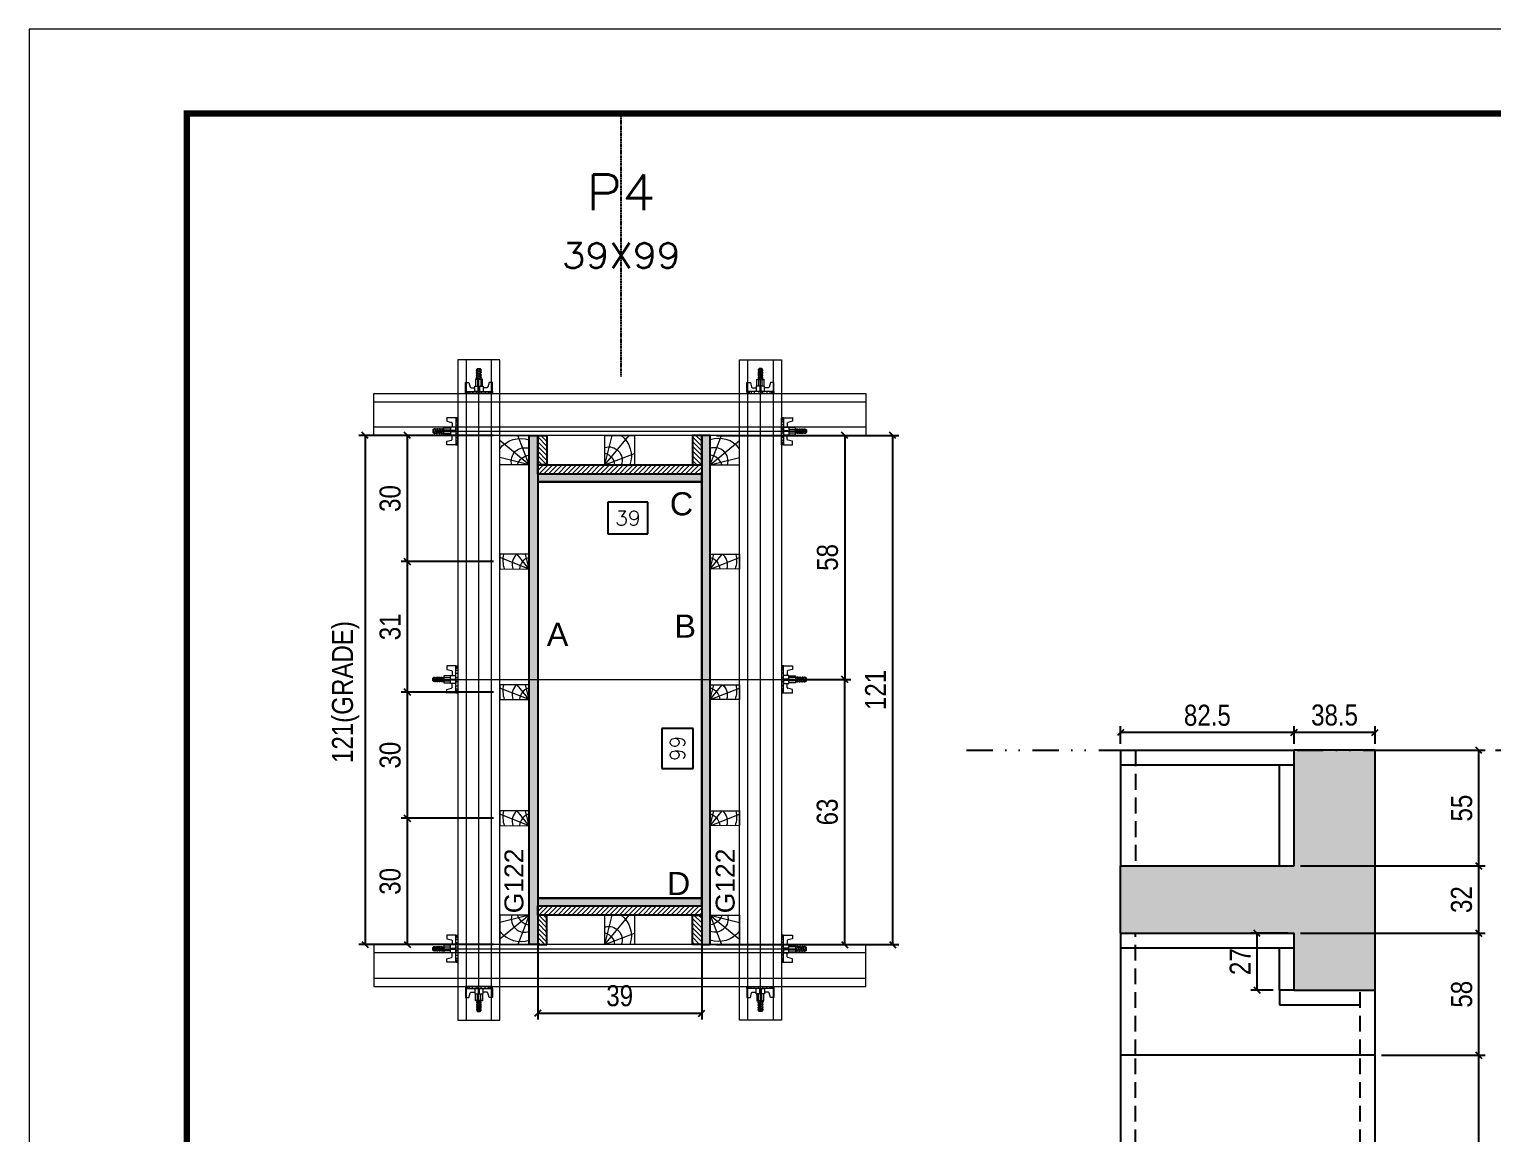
# Model space of a CAD drawing. Extents: x 14400 to 27878, y -21631 to 6985.
# Drawn here: x 19182 to 19878, y 5311 to 5836 of the extents above; entities that cross this region are included whole.
import ezdxf
from ezdxf.enums import TextEntityAlignment as Align

# ---------------------------------------------------------------- set-up
doc = ezdxf.new("R2010")
doc.units = 0
for name, pattern in [('DASHED', [0.75, 0.5, -0.25]), ('DIVIDE2', [0.625, 0.25, -0.125, 0, -0.125, 0, -0.125]), ('HIDDEN', [0.375, 0.25, -0.125])]:
    doc.linetypes.add(name, pattern=pattern)
for name, color, linetype in [('CHAPA', 1, 'Continuous'), ('COTA', 241, 'Continuous'), ('Nível', 160, 'Continuous'), ('Painéis', 200, 'Continuous'), ('SARR_2.2x7', 40, 'Continuous'), ('SARRAFO', 251, 'Continuous'), ('Sarrafo de Pressão', 42, 'HIDDEN'), ('Texto de Titulo', 7, 'Continuous'), ('Texto Qtd Sarr', 242, 'Continuous'), ('TEXTO_GERAL', 7, 'Continuous')]:
    doc.layers.add(name, color=color, linetype=linetype)
for name, color, linetype, lineweight in [('Folhas', 255, 'Continuous', 9), ('Hachura', 251, 'Continuous', 9), ('Madeira', 126, 'Continuous', 18), ('Perfil Metálico', 224, 'Continuous', 18), ('SARRAFO DE PRESSAO', 251, 'DASHED', 9), ('Texto Seção', 7, 'Continuous', 15)]:
    doc.layers.add(name, color=color, linetype=linetype, lineweight=lineweight)
doc.styles.add('ARIAL', font='arial.ttf')
doc.styles.add('COTA TECNICA', font='techl___.ttf', dxfattribs={"height": 10})
doc.styles.add('COTA TECNICA 2X', font='techl___.ttf', dxfattribs={"height": 10})
doc.styles.add('ROMANS', font='romans.shx')
doc.styles.add('SANSSERIF', font='sas_____.pfb')
doc.dimstyles.new('PAINEL', dxfattribs={"dimtxt": 10, "dimasz": 3, "dimexe": 3, "dimexo": 3, "dimgap": 3, "dimtad": 1, "dimdec": 1, "dimzin": 12, "dimdsep": 46, "dimtxsty": 'COTA TECNICA', "dimblk1": 'OBLIQUE', "dimblk2": 'OBLIQUE', "dimsah": 1, "dimcen": 0.9, "dimclrd": 4, "dimclre": 4, "dimclrt": 240, "dimadec": 1, "dimazin": 3, "dimtfac": 1, "dimtdec": 1, "dimtmove": 0, "dimatfit": 3, "dimfxl": 1, "dimtolj": 1, "dimtzin": 12, "dimarcsym": 0})
doc.dimstyles.new('SECAO PILAR', dxfattribs={"dimtxt": 10, "dimasz": 3, "dimexe": 3, "dimexo": 3, "dimgap": 3, "dimtad": 1, "dimdec": 1, "dimlfac": 0.5, "dimzin": 12, "dimdsep": 46, "dimtxsty": 'COTA TECNICA 2X', "dimblk1": 'OBLIQUE', "dimblk2": 'OBLIQUE', "dimsah": 1, "dimcen": 0.9, "dimclrd": 256, "dimclre": 256, "dimclrt": 256, "dimadec": 1, "dimazin": 3, "dimtfac": 1, "dimtdec": 1, "dimtmove": 0, "dimatfit": 3, "dimfxl": 1, "dimtolj": 1, "dimtzin": 12, "dimarcsym": 0})
doc.dimstyles.new('SECÇÃO 2', dxfattribs={"dimtxt": 7, "dimasz": 6, "dimexe": 0.18, "dimexo": 2, "dimgap": -4, "dimtad": 3, "dimdec": 1, "dimlfac": 0.5, "dimzin": 12, "dimdsep": 46, "dimtxsty": 'ROMANS', "dimblk": 'ARCHTICK', "dimcen": 0.09, "dimse1": 1, "dimse2": 1, "dimsd1": 1, "dimsd2": 1, "dimclrd": 180, "dimclre": 5, "dimclrt": 1, "dimadec": 0, "dimazin": 3, "dimtfac": 1, "dimtdec": 1, "dimtofl": 0, "dimtmove": 0, "dimatfit": 3, "dimldrblk": 'ARCHTICK', "dimfxl": 1, "dimtolj": 1, "dimtzin": 0, "dimarcsym": 0})

# ---------------------------------------------------------------- blocks, each defined once
blk = doc.blocks.new('9999999999')
at = {"layer": 'Folhas'}
blk.add_lwpolyline([(98138.98, 34190.21), (99623.98, 34190.21), (99623.98, 35240.21), (98138.98, 35240.21)], close=True, dxfattribs=at)
at = {"layer": 'Folhas', "color": 30, "const_width": 3}
blk.add_lwpolyline([(98213.98, 34230.21), (99583.98, 34230.21), (99583.98, 35200.21), (98213.98, 35200.21)], close=True, dxfattribs=at)
blk = doc.blocks.new('*D2521')
at = {"layer": 'COTA', "color": 180, "lineweight": -2, "transparency": 16777216}
for p, q in [((19497.79, 5503.82), (19482.79, 5503.82)), ((19482.79, 5503.82), (19482.79, 5484.82)), ((19497.79, 5484.82), (19497.79, 5503.82)), ((19482.79, 5484.82), (19497.79, 5484.82))]:
    blk.add_line(p, q, dxfattribs=at)
at = {"layer": 'Defpoints', "color": 0, "transparency": 16777216}
for p in [(19423.79, 5621.08), (19423.79, 5423.08), (19501.79, 5423.08)]:
    blk.add_point(p, dxfattribs=at)
at = {"layer": 'COTA', "color": 1, "transparency": 16777216, "insert": (19490.29, 5494.32), "char_height": 7, "attachment_point": 5, "rotation": 90, "style": 'ROMANS'}
blk.add_mtext('\\A1;99', dxfattribs=at)
blk = doc.blocks.new('_ArchTick')
at = {"color": 0, "linetype": 'ByBlock', "const_width": 0.15}
blk.add_lwpolyline([(-0.5, -0.5), (0.5, 0.5)], dxfattribs=at)
blk = doc.blocks.new('*D2522')
at = {"layer": 'COTA', "color": 180, "lineweight": -2, "transparency": 16777216}
for p, q in [((19476.21, 5611.29), (19457.21, 5611.29)), ((19457.21, 5611.29), (19457.21, 5596.29)), ((19476.21, 5596.29), (19476.21, 5611.29)), ((19457.21, 5596.29), (19476.21, 5596.29))]:
    blk.add_line(p, q, dxfattribs=at)
at = {"layer": 'Defpoints', "color": 0, "transparency": 16777216}
for p in [(19423.79, 5621.08), (19501.79, 5621.08), (19501.79, 5592.29)]:
    blk.add_point(p, dxfattribs=at)
at = {"layer": 'COTA', "color": 1, "transparency": 16777216, "insert": (19466.71, 5603.79), "char_height": 7, "attachment_point": 5, "style": 'ROMANS'}
blk.add_mtext('\\A1;39', dxfattribs=at)
blk = doc.blocks.new('_Oblique')
at = {"color": 0, "linetype": 'ByBlock', "lineweight": -2}
blk.add_line((-0.5, -0.5), (0.5, 0.5), dxfattribs=at)
blk = doc.blocks.new('*D2528')
at = {"layer": 'COTA', "lineweight": -2, "transparency": 16777216}
for p, q in [((19423.79, 5416.48), (19423.79, 5365.45)), ((19501.79, 5416.48), (19501.79, 5365.45)), ((19423.79, 5368.45), (19501.79, 5368.45))]:
    blk.add_line(p, q, dxfattribs=at)
at = {"layer": 'Defpoints', "color": 0, "transparency": 16777216}
for p in [(19423.79, 5419.48), (19501.79, 5419.48), (19501.79, 5368.45)]:
    blk.add_point(p, dxfattribs=at)
at = {"layer": 'COTA', "lineweight": -2, "transparency": 16777216, "xscale": 3, "yscale": 3, "zscale": 3, "rotation": 180}
blk.add_blockref('_Oblique', (19423.79, 5368.45), dxfattribs=at)
at = {"layer": 'COTA', "lineweight": -2, "transparency": 16777216, "xscale": 3, "yscale": 3, "zscale": 3}
blk.add_blockref('_Oblique', (19501.79, 5368.45), dxfattribs=at)
at = {"layer": 'COTA', "transparency": 16777216, "insert": (19462.79, 5376.69), "char_height": 10, "attachment_point": 5, "style": 'COTA TECNICA 2X'}
blk.add_mtext('\\A1;39', dxfattribs=at)
blk = doc.blocks.new('*D2523')
at = {"layer": 'COTA', "lineweight": -2, "transparency": 16777216}
for p, q in [((19508.79, 5643.08), (19595.56, 5643.08)), ((19592.56, 5643.08), (19592.56, 5401.08)), ((19508.79, 5401.08), (19595.56, 5401.08))]:
    blk.add_line(p, q, dxfattribs=at)
at = {"layer": 'Defpoints', "color": 0, "transparency": 16777216}
for p in [(19505.79, 5643.08), (19505.79, 5401.08), (19592.56, 5401.08)]:
    blk.add_point(p, dxfattribs=at)
at = {"layer": 'COTA', "lineweight": -2, "transparency": 16777216, "xscale": 3, "yscale": 3, "zscale": 3}
for p, rotation in [((19592.56, 5643.08), 90), ((19592.56, 5401.08), 270)]:
    blk.add_blockref('_Oblique', p, dxfattribs=dict(at, rotation=rotation))
at = {"layer": 'COTA', "transparency": 16777216, "insert": (19584.51, 5522.08), "char_height": 10, "attachment_point": 5, "rotation": 90, "style": 'COTA TECNICA 2X'}
blk.add_mtext('\\A1;121', dxfattribs=at)
blk = doc.blocks.new('*D2524')
at = {"layer": 'COTA', "lineweight": -2, "transparency": 16777216}
for p, q in [((19542.79, 5643.08), (19572.8, 5643.08)), ((19569.8, 5643.08), (19569.8, 5527.09)), ((19542.79, 5527.09), (19572.8, 5527.09))]:
    blk.add_line(p, q, dxfattribs=at)
at = {"layer": 'Defpoints', "color": 0, "transparency": 16777216}
for p in [(19539.79, 5643.08), (19539.79, 5527.09), (19569.8, 5527.09)]:
    blk.add_point(p, dxfattribs=at)
at = {"layer": 'COTA', "lineweight": -2, "transparency": 16777216, "xscale": 3, "yscale": 3, "zscale": 3}
for p, rotation in [((19569.8, 5643.08), 90), ((19569.8, 5527.09), 270)]:
    blk.add_blockref('_Oblique', p, dxfattribs=dict(at, rotation=rotation))
at = {"layer": 'COTA', "transparency": 16777216, "insert": (19561.66, 5585.09), "char_height": 10, "attachment_point": 5, "rotation": 90, "style": 'COTA TECNICA 2X'}
blk.add_mtext('\\A1;58', dxfattribs=at)
blk = doc.blocks.new('*D2525')
at = {"layer": 'COTA', "lineweight": -2, "transparency": 16777216}
for p, q in [((19542.79, 5527.09), (19572.8, 5527.09)), ((19569.8, 5401.08), (19569.8, 5527.09)), ((19542.79, 5401.08), (19572.8, 5401.08))]:
    blk.add_line(p, q, dxfattribs=at)
at = {"layer": 'Defpoints', "color": 0, "transparency": 16777216}
for p in [(19539.79, 5527.09), (19569.8, 5527.09), (19539.79, 5401.08)]:
    blk.add_point(p, dxfattribs=at)
at = {"layer": 'COTA', "lineweight": -2, "transparency": 16777216, "xscale": 3, "yscale": 3, "zscale": 3}
for p, rotation in [((19569.8, 5527.09), 90), ((19569.8, 5401.08), 270)]:
    blk.add_blockref('_Oblique', p, dxfattribs=dict(at, rotation=rotation))
at = {"layer": 'COTA', "transparency": 16777216, "insert": (19561.58, 5464.09), "char_height": 10, "attachment_point": 5, "rotation": 90, "style": 'COTA TECNICA 2X'}
blk.add_mtext('\\A1;63', dxfattribs=at)
blk = doc.blocks.new('titulo1')
at = {"layer": 'Defpoints', "color": 252, "linetype": 'HIDDEN', "ltscale": 2}
blk.add_line((0, 0), (0, 125), dxfattribs=at)
at = {"layer": 'Defpoints', "style": 'ROMANS', "oblique": 15}
blk.add_attdef('FOLHA', text='', height=10, dxfattribs=at).set_placement((0, 15.58), align=Align.MIDDLE_CENTER)
at = {"layer": 'Texto Qtd Sarr', "color": 3, "style": 'ROMANS', "oblique": 15}
for tag, height, p in [('TITULO', 17, (0, 71.45)), ('SEÇÃO', 12, (0, 41.55))]:
    blk.add_attdef(tag, text='', height=height, dxfattribs=at).set_placement(p, align=Align.MIDDLE_CENTER)
blk = doc.blocks.new('C')
at = {"layer": 'Hachura', "color": 0}
for p, q in [((0, 3.22), (0, -3.22)), ((0.45, 3.22), (0, 3.22)), ((0.46, 3.16), (0, 3.16)), ((0.46, 3.05), (0, 3.05)), ((0.46, 2.88), (0, 2.88)), ((0, 2.75), (0, -1.16)), ((0.46, 2.65), (0, 2.65)), ((0.46, 2.23), (0, 2.23)), ((0.46, 1.51), (0, 1.51)), ((0.39, 0.49), (0.17, 0.49)), ((0.45, -3.23), (0.45, 3.22)), ((0.45, 3.22), (2.58, 3.22)), ((1.74, 0.97), (0.45, 0.97)), ((1.45, 0.1), (0.45, 0.1)), ((1.35, 1.94), (1.35, 0.96)), ((2.58, 2.39), (1.47, 2.09)), ((1.74, -0.97), (1.74, 0.97)), ((1.74, 0.97), (1.74, 0.84)), ((1.74, 0.97), (1.74, 0.84)), ((1.74, 0.84), (3.35, 0.84)), ((3.35, 0.45), (1.74, 0.45)), ((2.58, 3.22), (2.58, 2.39)), ((3.32, 0.84), (3.32, -0.84)), ((3.35, 0.84), (3.35, -0.84)), ((3.68, 0.45), (3.35, 0.45)), ((3.84, -0.52), (3.35, 0.45)), ((3.35, 0.06), (3.67, -0.57)), ((3.68, 0.45), (4.16, -0.52)), ((3.72, 0.5), (4.25, -0.57)), ((4.37, -0.55), (3.83, 0.53)), ((4.15, 0.45), (3.93, 0.45)), ((4.42, -0.52), (3.93, 0.45)), ((4.15, 0.45), (4.26, 0.45)), ((4.26, 0.45), (4.74, -0.52)), ((4.3, 0.5), (4.83, -0.57)), ((4.95, -0.55), (4.41, 0.53)), ((4.51, 0.45), (4.84, 0.45)), ((5, -0.52), (4.51, 0.45)), ((4.84, 0.45), (5.32, -0.52)), ((4.88, 0.5), (5.41, -0.57)), ((5.53, -0.55), (4.99, 0.53)), ((5.58, -0.52), (5.09, 0.45)), ((5.42, 0.45), (5.09, 0.45)), ((5.58, -0.52), (5.09, 0.45)), ((5.42, 0.45), (5.74, -0.19)), ((5.46, 0.5), (5.74, -0.07)), ((5.74, 0.19), (5.57, 0.53)), ((5.74, 0.32), (5.68, 0.45)), ((5.68, 0.45), (5.74, 0.45)), ((5.74, 0.45), (5.9, 0.29)), ((5.74, 0.45), (5.74, -0.52)), ((5.9, -0.36), (5.9, 0.29)), ((0.45, 0), (0, 0)), ((0.46, -1.52), (0, -1.52)), ((0.46, -2.23), (0, -2.23)), ((0.46, -2.65), (0, -2.65)), ((0.46, -2.88), (0, -2.88)), ((0.46, -3.05), (0, -3.05)), ((0.46, -3.16), (0, -3.16)), ((0, -3.22), (2.57, -3.22)), ((0.08, -0.48), (0.29, -0.48)), ((0.29, -0.48), (0.4, -0.48)), ((0.45, 0), (0.45, -0.97)), ((0.45, -0.16), (1.45, -0.16)), ((0.45, -0.65), (0.45, -0.32)), ((0.45, -3.23), (0.45, -0.65)), ((0.45, -0.97), (1.74, -0.97)), ((1.35, -1.94), (1.35, -0.97)), ((2.58, -2.39), (1.47, -2.1)), ((3.35, -0.32), (1.74, -0.32)), ((3.35, -0.84), (1.74, -0.84)), ((2.58, -3.23), (2.58, -2.39)), ((3.35, -0.07), (3.58, -0.52)), ((3.35, -0.52), (3.58, -0.52)), ((3.84, -0.52), (4.16, -0.52)), ((4.42, -0.52), (4.74, -0.52)), ((4.63, -0.52), (4.74, -0.52)), ((5, -0.52), (5.32, -0.52)), ((5.58, -0.52), (5.74, -0.52)), ((5.74, -0.52), (5.9, -0.36)), ((5.74, -0.52), (5.74, -0.52))]:
    blk.add_line(p, q, dxfattribs=at)
for centre, radius, start, end in [((1.52, 1.94), 0.161, 104.7436, 180), ((1.44, -0.03), 0.129, 272.695, 87.305), ((3.81, 0.39), 0.143, 25.5688, 154.4312), ((4.39, 0.39), 0.143, 25.5688, 154.4312), ((4.97, 0.39), 0.143, 25.5688, 154.4312), ((5.55, 0.39), 0.143, 25.5688, 154.4312), ((0.17, -0.37), 0.174, 221.744, 317.8592), ((1.52, -1.94), 0.161, 180, 255.2564), ((3.71, -0.4), 0.174, 222.1408, 318.256), ((4.29, -0.4), 0.174, 222.1408, 318.256), ((4.87, -0.4), 0.174, 222.1408, 318.256), ((5.45, -0.4), 0.174, 222.1408, 318.256), ((5.61, -0.4), 0.174, 317.8592, 318.256)]:
    blk.add_arc(centre, radius, start, end, dxfattribs=at)
blk = doc.blocks.new('PONTALETE')
at = {"layer": 'Madeira'}
for q in [(2.71, 7), (7, 5.76), (7, 1.74)]:
    blk.add_line((0, 0), q, dxfattribs=at)
blk.add_lwpolyline([(0, 0), (7, 0), (7, 7), (0, 7)], close=True, dxfattribs=at)
for centre, radius, start, end in [((2.04, 0.06), 6.23, 37.2818, 109.0913), ((1.09, 0.9), 3.19, 343.603, 109.9847), ((-0.21, -0.78), 3.09, 14.6322, 86.0383)]:
    blk.add_arc(centre, radius, start, end, dxfattribs=at)
blk = doc.blocks.new('MEIO PONTALETE')
at = {"layer": 'Madeira'}
for q in [(2.71, 7), (3.5, 2.88), (3.5, 0.87)]:
    blk.add_line((0, 0), q, dxfattribs=at)
blk.add_lwpolyline([(0, 0), (3.5, 0), (3.5, 7), (0, 7)], close=True, dxfattribs=at)
for centre, radius, start, end in [((2.04, 0.06), 6.23, 76.4499, 109.0913), ((1.09, 0.9), 3.19, 40.9063, 109.9847), ((-0.21, -0.78), 3.09, 14.6322, 86.0383)]:
    blk.add_arc(centre, radius, start, end, dxfattribs=at)
blk = doc.blocks.new('*D2526')
at = {"layer": 'COTA', "lineweight": -2, "transparency": 16777216}
for p, q in [((19402.79, 5461.1), (19358.85, 5461.1)), ((19361.85, 5401.1), (19361.85, 5461.1)), ((19402.78, 5401.1), (19358.85, 5401.1))]:
    blk.add_line(p, q, dxfattribs=at)
at = {"layer": 'Defpoints', "color": 0, "transparency": 16777216}
for p in [(19361.85, 5461.1), (19405.79, 5461.1), (19405.78, 5401.1)]:
    blk.add_point(p, dxfattribs=at)
at = {"layer": 'COTA', "lineweight": -2, "transparency": 16777216, "xscale": 3, "yscale": 3, "zscale": 3}
for p, rotation in [((19361.85, 5461.1), 90), ((19361.85, 5401.1), 270)]:
    blk.add_blockref('_Oblique', p, dxfattribs=dict(at, rotation=rotation))
at = {"layer": 'COTA', "transparency": 16777216, "insert": (19353.63, 5431.1), "char_height": 10, "attachment_point": 5, "rotation": 90, "style": 'COTA TECNICA 2X'}
blk.add_mtext('\\A1;30', dxfattribs=at)
blk = doc.blocks.new('*D2527')
at = {"layer": 'COTA', "lineweight": -2, "transparency": 16777216}
for p, q in [((19402.81, 5643.09), (19338.66, 5643.09)), ((19341.66, 5643.09), (19341.66, 5401.1)), ((19402.78, 5401.1), (19338.66, 5401.1))]:
    blk.add_line(p, q, dxfattribs=at)
at = {"layer": 'Defpoints', "color": 0, "transparency": 16777216}
for p in [(19405.81, 5643.09), (19341.66, 5401.1), (19405.78, 5401.1)]:
    blk.add_point(p, dxfattribs=at)
at = {"layer": 'COTA', "lineweight": -2, "transparency": 16777216, "xscale": 3, "yscale": 3, "zscale": 3}
for p, rotation in [((19341.66, 5643.09), 90), ((19341.66, 5401.1), 270)]:
    blk.add_blockref('_Oblique', p, dxfattribs=dict(at, rotation=rotation))
at = {"layer": 'COTA', "transparency": 16777216, "insert": (19332.44, 5521.1), "char_height": 10, "attachment_point": 5, "rotation": 90, "style": 'COTA TECNICA 2X'}
blk.add_mtext('\\A1;121(GRADE)', dxfattribs=at)
blk = doc.blocks.new('*D2529')
at = {"layer": 'COTA', "lineweight": -2, "transparency": 16777216}
for p, q in [((19402.79, 5521.1), (19358.85, 5521.1)), ((19361.85, 5461.1), (19361.85, 5521.1)), ((19402.79, 5461.1), (19358.85, 5461.1))]:
    blk.add_line(p, q, dxfattribs=at)
at = {"layer": 'Defpoints', "color": 0, "transparency": 16777216}
for p in [(19361.85, 5521.1), (19405.79, 5521.1), (19405.79, 5461.1)]:
    blk.add_point(p, dxfattribs=at)
at = {"layer": 'COTA', "lineweight": -2, "transparency": 16777216, "xscale": 3, "yscale": 3, "zscale": 3}
for p, rotation in [((19361.85, 5521.1), 90), ((19361.85, 5461.1), 270)]:
    blk.add_blockref('_Oblique', p, dxfattribs=dict(at, rotation=rotation))
at = {"layer": 'COTA', "transparency": 16777216, "insert": (19353.63, 5491.1), "char_height": 10, "attachment_point": 5, "rotation": 90, "style": 'COTA TECNICA 2X'}
blk.add_mtext('\\A1;30', dxfattribs=at)
blk = doc.blocks.new('*D2530')
at = {"layer": 'COTA', "lineweight": -2, "transparency": 16777216}
for p, q in [((19402.79, 5583.1), (19358.85, 5583.1)), ((19361.85, 5521.1), (19361.85, 5583.1)), ((19402.79, 5521.1), (19358.85, 5521.1))]:
    blk.add_line(p, q, dxfattribs=at)
at = {"layer": 'Defpoints', "color": 0, "transparency": 16777216}
for p in [(19361.85, 5583.1), (19405.79, 5583.1), (19405.79, 5521.1)]:
    blk.add_point(p, dxfattribs=at)
at = {"layer": 'COTA', "lineweight": -2, "transparency": 16777216, "xscale": 3, "yscale": 3, "zscale": 3}
for p, rotation in [((19361.85, 5583.1), 90), ((19361.85, 5521.1), 270)]:
    blk.add_blockref('_Oblique', p, dxfattribs=dict(at, rotation=rotation))
at = {"layer": 'COTA', "transparency": 16777216, "insert": (19353.63, 5552.1), "char_height": 10, "attachment_point": 5, "rotation": 90, "style": 'COTA TECNICA 2X'}
blk.add_mtext('\\A1;31', dxfattribs=at)
blk = doc.blocks.new('*D2531')
at = {"layer": 'COTA', "lineweight": -2, "transparency": 16777216}
for p, q in [((19402.79, 5643.09), (19358.85, 5643.09)), ((19361.85, 5583.1), (19361.85, 5643.09)), ((19402.79, 5583.1), (19358.85, 5583.1))]:
    blk.add_line(p, q, dxfattribs=at)
at = {"layer": 'Defpoints', "color": 0, "transparency": 16777216}
for p in [(19361.85, 5643.09), (19405.79, 5643.09), (19405.79, 5583.1)]:
    blk.add_point(p, dxfattribs=at)
at = {"layer": 'COTA', "lineweight": -2, "transparency": 16777216, "xscale": 3, "yscale": 3, "zscale": 3}
for p, rotation in [((19361.85, 5643.09), 90), ((19361.85, 5583.1), 270)]:
    blk.add_blockref('_Oblique', p, dxfattribs=dict(at, rotation=rotation))
at = {"layer": 'COTA', "transparency": 16777216, "insert": (19353.63, 5613.1), "char_height": 10, "attachment_point": 5, "rotation": 90, "style": 'COTA TECNICA 2X'}
blk.add_mtext('\\A1;30', dxfattribs=at)
blk = doc.blocks.new('*D2539')
at = {"layer": 'COTA', "color": 4, "lineweight": -2, "transparency": 16777216}
for p, q in [((19825.06, 5348.44), (19874.43, 5348.44)), ((19871.43, 5249.44), (19871.43, 5348.44)), ((19825.06, 5249.44), (19874.43, 5249.44))]:
    blk.add_line(p, q, dxfattribs=at)
at = {"layer": 'Defpoints', "color": 0, "transparency": 16777216}
for p in [(19822.06, 5348.44), (19871.43, 5348.44), (19822.06, 5249.44)]:
    blk.add_point(p, dxfattribs=at)
at = {"layer": 'COTA', "color": 4, "lineweight": -2, "transparency": 16777216, "xscale": 3, "yscale": 3, "zscale": 3}
for p, rotation in [((19871.43, 5348.44), 90), ((19871.43, 5249.44), 270)]:
    blk.add_blockref('_Oblique', p, dxfattribs=dict(at, rotation=rotation))
at = {"layer": 'COTA', "color": 240, "transparency": 16777216, "insert": (19863.34, 5298.94), "char_height": 10, "attachment_point": 5, "rotation": 90, "style": 'COTA TECNICA'}
blk.add_mtext('\\A1;99', dxfattribs=at)
blk = doc.blocks.new('*D2540')
at = {"layer": 'COTA', "color": 4, "lineweight": -2, "transparency": 16777216}
for p, q in [((19786.56, 5406.44), (19874.43, 5406.44)), ((19871.43, 5348.44), (19871.43, 5406.44)), ((19825.06, 5348.44), (19874.43, 5348.44))]:
    blk.add_line(p, q, dxfattribs=at)
at = {"layer": 'Defpoints', "color": 0, "transparency": 16777216}
for p in [(19783.56, 5406.44), (19871.43, 5406.44), (19822.06, 5348.44)]:
    blk.add_point(p, dxfattribs=at)
at = {"layer": 'COTA', "color": 4, "lineweight": -2, "transparency": 16777216, "xscale": 3, "yscale": 3, "zscale": 3}
for p, rotation in [((19871.43, 5406.44), 90), ((19871.43, 5348.44), 270)]:
    blk.add_blockref('_Oblique', p, dxfattribs=dict(at, rotation=rotation))
at = {"layer": 'COTA', "color": 240, "transparency": 16777216, "insert": (19863.3, 5377.44), "char_height": 10, "attachment_point": 5, "rotation": 90, "style": 'COTA TECNICA'}
blk.add_mtext('\\A1;58', dxfattribs=at)
blk = doc.blocks.new('*D2541')
at = {"layer": 'COTA', "color": 4, "lineweight": -2, "transparency": 16777216}
for p, q in [((19786.56, 5438.44), (19874.43, 5438.44)), ((19871.43, 5406.44), (19871.43, 5438.44)), ((19786.56, 5406.44), (19874.43, 5406.44))]:
    blk.add_line(p, q, dxfattribs=at)
at = {"layer": 'Defpoints', "color": 0, "transparency": 16777216}
for p in [(19783.56, 5438.44), (19871.43, 5438.44), (19783.56, 5406.44)]:
    blk.add_point(p, dxfattribs=at)
at = {"layer": 'COTA', "color": 4, "lineweight": -2, "transparency": 16777216, "xscale": 3, "yscale": 3, "zscale": 3}
for p, rotation in [((19871.43, 5438.44), 90), ((19871.43, 5406.44), 270)]:
    blk.add_blockref('_Oblique', p, dxfattribs=dict(at, rotation=rotation))
at = {"layer": 'COTA', "color": 240, "transparency": 16777216, "insert": (19863.21, 5422.44), "char_height": 10, "attachment_point": 5, "rotation": 90, "style": 'COTA TECNICA'}
blk.add_mtext('\\A1;32', dxfattribs=at)
blk = doc.blocks.new('*D2542')
at = {"layer": 'COTA', "color": 4, "lineweight": -2, "transparency": 16777216}
for p, q in [((19825.06, 5493.44), (19874.43, 5493.44)), ((19871.43, 5438.44), (19871.43, 5493.44)), ((19786.56, 5438.44), (19874.43, 5438.44))]:
    blk.add_line(p, q, dxfattribs=at)
at = {"layer": 'Defpoints', "color": 0, "transparency": 16777216}
for p in [(19822.06, 5493.44), (19871.43, 5493.44), (19783.56, 5438.44)]:
    blk.add_point(p, dxfattribs=at)
at = {"layer": 'COTA', "color": 4, "lineweight": -2, "transparency": 16777216, "xscale": 3, "yscale": 3, "zscale": 3}
for p, rotation in [((19871.43, 5493.44), 90), ((19871.43, 5438.44), 270)]:
    blk.add_blockref('_Oblique', p, dxfattribs=dict(at, rotation=rotation))
at = {"layer": 'COTA', "color": 240, "transparency": 16777216, "insert": (19863.32, 5465.94), "char_height": 10, "attachment_point": 5, "rotation": 90, "style": 'COTA TECNICA'}
blk.add_mtext('\\A1;55', dxfattribs=at)
blk = doc.blocks.new('*D2543')
at = {"layer": 'COTA', "color": 4, "lineweight": -2, "transparency": 16777216}
for p, q in [((19701.06, 5496.44), (19701.06, 5504.87)), ((19783.56, 5501.87), (19701.06, 5501.87)), ((19783.56, 5496.44), (19783.56, 5504.87))]:
    blk.add_line(p, q, dxfattribs=at)
at = {"layer": 'Defpoints', "color": 0, "transparency": 16777216}
for p in [(19701.06, 5501.87), (19701.06, 5493.44), (19783.56, 5493.44)]:
    blk.add_point(p, dxfattribs=at)
at = {"layer": 'COTA', "color": 4, "lineweight": -2, "transparency": 16777216, "xscale": 3, "yscale": 3, "zscale": 3, "rotation": 180}
blk.add_blockref('_Oblique', (19701.06, 5501.87), dxfattribs=at)
at = {"layer": 'COTA', "color": 4, "lineweight": -2, "transparency": 16777216, "xscale": 3, "yscale": 3, "zscale": 3}
blk.add_blockref('_Oblique', (19783.56, 5501.87), dxfattribs=at)
at = {"layer": 'COTA', "color": 240, "transparency": 16777216, "insert": (19742.31, 5510.01), "char_height": 10, "attachment_point": 5, "style": 'COTA TECNICA'}
blk.add_mtext('\\A1;82.5', dxfattribs=at)
blk = doc.blocks.new('*D2544')
at = {"layer": 'COTA', "color": 4, "lineweight": -2, "transparency": 16777216}
for p, q in [((19783.56, 5496.44), (19783.56, 5504.87)), ((19822.06, 5501.87), (19783.56, 5501.87)), ((19822.06, 5496.44), (19822.06, 5504.87))]:
    blk.add_line(p, q, dxfattribs=at)
at = {"layer": 'Defpoints', "color": 0, "transparency": 16777216}
for p in [(19783.56, 5501.87), (19783.56, 5493.44), (19822.06, 5493.44)]:
    blk.add_point(p, dxfattribs=at)
at = {"layer": 'COTA', "color": 4, "lineweight": -2, "transparency": 16777216, "xscale": 3, "yscale": 3, "zscale": 3, "rotation": 180}
blk.add_blockref('_Oblique', (19783.56, 5501.87), dxfattribs=at)
at = {"layer": 'COTA', "color": 4, "lineweight": -2, "transparency": 16777216, "xscale": 3, "yscale": 3, "zscale": 3}
blk.add_blockref('_Oblique', (19822.06, 5501.87), dxfattribs=at)
at = {"layer": 'COTA', "color": 240, "transparency": 16777216, "insert": (19802.81, 5510.12), "char_height": 10, "attachment_point": 5, "style": 'COTA TECNICA'}
blk.add_mtext('\\A1;38.5', dxfattribs=at)
blk = doc.blocks.new('*D2545')
at = {"layer": 'COTA', "color": 4, "lineweight": -2, "transparency": 16777216}
for p, q in [((19780.56, 5406.44), (19762.97, 5406.44)), ((19765.97, 5379.44), (19765.97, 5406.44)), ((19773.56, 5379.44), (19762.97, 5379.44))]:
    blk.add_line(p, q, dxfattribs=at)
at = {"layer": 'Defpoints', "color": 0, "transparency": 16777216}
for p in [(19765.97, 5406.44), (19783.56, 5406.44), (19776.56, 5379.44)]:
    blk.add_point(p, dxfattribs=at)
at = {"layer": 'COTA', "color": 4, "lineweight": -2, "transparency": 16777216, "xscale": 3, "yscale": 3, "zscale": 3}
for p, rotation in [((19765.97, 5406.44), 90), ((19765.97, 5379.44), 270)]:
    blk.add_blockref('_Oblique', p, dxfattribs=dict(at, rotation=rotation))
at = {"layer": 'COTA', "color": 240, "transparency": 16777216, "insert": (19757.89, 5392.94), "char_height": 10, "attachment_point": 5, "rotation": 90, "style": 'COTA TECNICA'}
blk.add_mtext('\\A1;27', dxfattribs=at)

msp = doc.modelspace()

# ---------------------------------------------------------------- hatches: boundary and pattern name
at = {"layer": 'COTA'}
h = msp.add_hatch(dxfattribs=at)
h.set_pattern_fill('AR-CONC', color=256, scale=0.03)
h.paths.add_polyline_path([(19822.06, 5493.44), (19783.56, 5493.44), (19783.56, 5438.44), (19701.06, 5438.44), (19701.06, 5406.44), (19783.56, 5406.44), (19783.56, 5379.44), (19822.06, 5379.44)])
at = {"layer": 'Hachura'}
h = msp.add_hatch(color=256, dxfattribs=at)
h.dxf.hatch_style = 1
h.paths.add_polyline_path([(19423.79, 5401.08), (19419.79, 5401.08), (19419.79, 5643.08), (19423.79, 5643.08)])
h = msp.add_hatch(color=256, dxfattribs=at)
h.dxf.hatch_style = 1
h.paths.add_polyline_path([(19423.79, 5401.08), (19419.79, 5401.08), (19419.79, 5643.08), (19423.79, 5643.08)])
h = msp.add_hatch(dxfattribs=at)
h.set_pattern_fill('ANSI31', color=256, scale=0.5, angle=90, style=0)
h.set_pattern_definition([(135, (-3467.6183, 14767.0351), (-1.12253202, -1.12253202), [])])
h.paths.add_polyline_path([(19423.79, 5629.08), (19428.19, 5629.08), (19428.19, 5643.08), (19423.79, 5643.08)])
h = msp.add_hatch(dxfattribs=at)
h.set_pattern_fill('ANSI31', color=256, scale=0.5, angle=90, style=0)
h.set_pattern_definition([(135, (-3427.6183, 14767.0351), (-1.12253202, -1.12253202), [])])
h.paths.add_polyline_path([(19501.79, 5629.08), (19497.39, 5629.08), (19497.39, 5643.08), (19501.79, 5643.08)])
h = msp.add_hatch(color=256, dxfattribs=at)
h.dxf.hatch_style = 1
h.paths.add_polyline_path([(19501.79, 5401.08), (19505.79, 5401.08), (19505.79, 5643.08), (19501.79, 5643.08)])
h = msp.add_hatch(color=256, dxfattribs=at)
h.dxf.hatch_style = 1
h.paths.add_polyline_path([(19501.79, 5401.08), (19505.79, 5401.08), (19505.79, 5643.08), (19501.79, 5643.08)])
h = msp.add_hatch(dxfattribs=at)
h.set_pattern_fill('ANSI31', color=256, scale=0.5, style=0)
h.set_pattern_definition([(45, (28926.7417, 28408.8915), (-1.12253202, 1.12253202), [])])
h.paths.add_polyline_path([(19501.79, 5624.68), (19501.79, 5629.08), (19423.79, 5629.08), (19423.79, 5624.68)])
h = msp.add_hatch(color=256, dxfattribs=at)
h.dxf.hatch_style = 1
h.paths.add_polyline_path([(19423.79, 5624.68), (19423.79, 5621.08), (19501.79, 5621.08), (19501.79, 5624.68)])
h = msp.add_hatch(color=256, dxfattribs=at)
h.dxf.hatch_style = 1
h.paths.add_polyline_path([(19423.79, 5624.68), (19423.79, 5621.08), (19501.79, 5621.08), (19501.79, 5624.68)])
h = msp.add_hatch(color=256, dxfattribs=at)
h.dxf.hatch_style = 1
h.paths.add_polyline_path([(19423.79, 5423.08), (19423.79, 5419.48), (19501.79, 5419.48), (19501.79, 5423.08)])
h = msp.add_hatch(color=256, dxfattribs=at)
h.dxf.hatch_style = 1
h.paths.add_polyline_path([(19423.79, 5423.08), (19423.79, 5419.48), (19501.79, 5419.48), (19501.79, 5423.08)])
h = msp.add_hatch(dxfattribs=at)
h.set_pattern_fill('ANSI31', color=256, scale=0.5, style=0)
h.set_pattern_definition([(45, (28926.7417, 28199.2915), (-1.12253202, 1.12253202), [])])
h.paths.add_polyline_path([(19501.79, 5415.08), (19501.79, 5419.48), (19423.79, 5419.48), (19423.79, 5415.08)])
h = msp.add_hatch(dxfattribs=at)
h.set_pattern_fill('ANSI31', color=256, scale=0.5, angle=90, style=0)
h.set_pattern_definition([(135, (-3467.6183, 14904.0351), (-1.12253202, -1.12253202), [])])
h.paths.add_polyline_path([(19423.79, 5415.08), (19428.19, 5415.08), (19428.19, 5401.08), (19423.79, 5401.08)])
h = msp.add_hatch(dxfattribs=at)
h.set_pattern_fill('ANSI31', color=256, scale=0.5, angle=90, style=0)
h.set_pattern_definition([(135, (-3427.6183, 14904.0351), (-1.12253202, -1.12253202), [])])
h.paths.add_polyline_path([(19501.79, 5415.08), (19497.39, 5415.08), (19497.39, 5401.08), (19501.79, 5401.08)])

# ---------------------------------------------------------------- linework, layer by layer
at = {"layer": 'CHAPA'}
for points in [[(19423.79, 5401.08), (19419.79, 5401.08), (19419.79, 5643.08), (19423.79, 5643.08)], [(19423.79, 5401.08), (19419.79, 5401.08), (19419.79, 5643.08), (19423.79, 5643.08)], [(19501.79, 5401.08), (19505.79, 5401.08), (19505.79, 5643.08), (19501.79, 5643.08)], [(19501.79, 5401.08), (19505.79, 5401.08), (19505.79, 5643.08), (19501.79, 5643.08)], [(19423.79, 5624.68), (19423.79, 5621.08), (19501.79, 5621.08), (19501.79, 5624.68)], [(19423.79, 5624.68), (19423.79, 5621.08), (19501.79, 5621.08), (19501.79, 5624.68)], [(19423.79, 5423.08), (19423.79, 5419.48), (19501.79, 5419.48), (19501.79, 5423.08)], [(19423.79, 5423.08), (19423.79, 5419.48), (19501.79, 5419.48), (19501.79, 5423.08)]]:
    msp.add_lwpolyline(points, close=True, dxfattribs=at)
at = {"layer": 'COTA'}
for p, q in [((19822.06, 5493.44), (19783.56, 5493.44)), ((19822.06, 5379.44), (19822.06, 5493.44)), ((19701.06, 5406.44), (19701.06, 5438.44)), ((19783.56, 5379.44), (19776.56, 5379.44)), ((19776.56, 5379.44), (19776.56, 5372.44))]:
    msp.add_line(p, q, dxfattribs=at)
at = {"layer": 'Hachura'}
for p, q in [((19395.79, 5369.28), (19395.85, 5670.09)), ((19529.79, 5369.28), (19529.73, 5670.09)), ((19374.99, 5645.08), (19546.79, 5645.09)), ((19374.99, 5527.09), (19546.79, 5527.08)), ((19374.99, 5399.08), (19546.79, 5399.07))]:
    msp.add_line(p, q, dxfattribs=at)
at = {"layer": 'Madeira'}
for points in [[(19419.79, 5401.08), (19405.79, 5401.1), (19405.79, 5643.09), (19419.79, 5643.08)], [(19505.79, 5401.08), (19519.79, 5401.1), (19519.79, 5643.09), (19505.79, 5643.08)]]:
    msp.add_lwpolyline(points, close=True, dxfattribs=at)
at = {"layer": 'Nível', "color": 4, "linetype": 'DIVIDE2', "ltscale": 50}
msp.add_line((19627.71, 5493.44), (20626.97, 5493.44), dxfattribs=at)
at = {"layer": 'Painéis'}
for p, q in [((19701.06, 5493.44), (19701.06, 5438.44)), ((19701.06, 5493.44), (19783.56, 5493.44)), ((19783.56, 5438.44), (19783.56, 5493.44)), ((19701.06, 5438.44), (19783.56, 5438.44)), ((19701.06, 5406.44), (19783.56, 5406.44)), ((19701.06, 5406.44), (19701.06, 5127.44)), ((19783.56, 5379.44), (19783.56, 5406.44)), ((19783.56, 5379.44), (19822.06, 5379.44)), ((19822.06, 5127.44), (19822.06, 5379.44)), ((19822.06, 5348.44), (19701.06, 5348.44))]:
    msp.add_line(p, q, dxfattribs=at)
msp.add_lwpolyline([(19501.79, 5621.08), (19423.79, 5621.08), (19423.79, 5423.08), (19501.79, 5423.08)], close=True, dxfattribs=at)
at = {"layer": 'Perfil Metálico'}
for points in [[(19385.79, 5365.08), (19405.79, 5365.08), (19405.79, 5679.08), (19385.79, 5679.08)], [(19401.79, 5679.08), (19389.79, 5679.08), (19389.79, 5365.08), (19401.79, 5365.08)], [(19539.79, 5365.08), (19519.79, 5365.08), (19519.79, 5679.08), (19539.79, 5679.08)], [(19523.79, 5679.08), (19535.79, 5679.08), (19535.79, 5365.08), (19523.79, 5365.08)], [(19579.79, 5663.08), (19579.79, 5643.08), (19345.79, 5643.08), (19345.79, 5663.08)], [(19345.79, 5647.08), (19345.79, 5659.08), (19579.79, 5659.08), (19579.79, 5647.08)], [(19579.79, 5381.08), (19579.79, 5401.08), (19345.79, 5401.08), (19345.79, 5381.08)], [(19345.79, 5397.08), (19345.79, 5385.08), (19579.79, 5385.08), (19579.79, 5397.08)]]:
    msp.add_lwpolyline(points, close=True, dxfattribs=at)
at = {"layer": 'SARR_2.2x7'}
for p, q in [((19701.06, 5486.44), (19783.56, 5486.44)), ((19776.56, 5438.44), (19776.56, 5486.44)), ((19701.06, 5399.44), (19783.56, 5399.44)), ((19776.56, 5379.44), (19776.56, 5399.44)), ((19776.56, 5372.44), (19815.06, 5372.44))]:
    msp.add_line(p, q, dxfattribs=at)
at = {"layer": 'SARRAFO'}
for points in [[(19428.19, 5643.08), (19428.19, 5629.08), (19423.79, 5629.08), (19423.79, 5643.08)], [(19497.39, 5643.08), (19497.39, 5629.08), (19501.79, 5629.08), (19501.79, 5643.08)], [(19423.79, 5629.08), (19501.79, 5629.08), (19501.79, 5624.68), (19423.79, 5624.68)], [(19423.79, 5419.48), (19501.79, 5419.48), (19501.79, 5415.08), (19423.79, 5415.08)], [(19428.19, 5401.08), (19428.19, 5415.08), (19423.79, 5415.08), (19423.79, 5401.08)], [(19497.39, 5401.08), (19497.39, 5415.08), (19501.79, 5415.08), (19501.79, 5401.08)]]:
    msp.add_lwpolyline(points, close=True, dxfattribs=at)
at = {"layer": 'Sarrafo de Pressão', "ltscale": 30}
for p, q in [((19708.06, 5493.44), (19708.06, 5438.44)), ((19708.06, 5348.44), (19708.06, 5406.44)), ((19815.06, 5348.44), (19815.06, 5379.44)), ((19708.06, 5249.44), (19708.06, 5348.44)), ((19815.06, 5249.44), (19815.06, 5348.44))]:
    msp.add_line(p, q, dxfattribs=at)

# ---------------------------------------------------------------- block references
at = {"layer": 'Hachura', "linetype": 'Continuous', "yscale": 2, "zscale": 2}
for p, xscale, rotation in [((19395.86, 5663.09), -2, 270), ((19529.72, 5663.09), 2, 90), ((19385.79, 5645.08), 2, 180), ((19539.79, 5645.08), -2, 180), ((19395.86, 5381.08), 2, 270), ((19529.72, 5381.08), -2, 90)]:
    msp.add_blockref('C', p, dxfattribs=dict(at, xscale=xscale, rotation=rotation))
for p, xscale in [((19385.79, 5527.09), -2), ((19539.79, 5527.09), 2), ((19385.79, 5399.08), -2), ((19539.79, 5399.08), 2)]:
    msp.add_blockref('C', p, dxfattribs=dict(at, xscale=xscale))
at = {"layer": 'Madeira'}
for name, p, xscale, yscale, zscale, rotation in [('PONTALETE', (19419.78, 5629.08), -2, 2, 2, 359.9370893031033), ('PONTALETE', (19455.77, 5629.09), -2, 2, 2, 269.9370893031033), ('PONTALETE', (19505.8, 5629.08), 2, 2, 2, 0.06291069689674604), ('MEIO PONTALETE', (19419.79, 5579.58), 1.999999997962732, 1.999999997962732, 1.999999997962732, 89.93708930310325), ('MEIO PONTALETE', (19505.79, 5579.58), -1.999999997962732, 1.999999997962732, 1.999999997962732, 270.0629106968967), ('MEIO PONTALETE', (19419.79, 5517.58), 1.999999997962732, 1.999999997962732, 1.999999997962732, 89.93708930310325), ('MEIO PONTALETE', (19505.79, 5517.58), -1.999999997962732, 1.999999997962732, 1.999999997962732, 270.0629106968967), ('MEIO PONTALETE', (19419.79, 5457.58), 1.999999997962732, 1.999999997962732, 1.999999997962732, 89.93708930310325), ('MEIO PONTALETE', (19505.79, 5457.58), -1.999999997962732, 1.999999997962732, 1.999999997962732, 270.0629106968967), ('PONTALETE', (19419.8, 5415.08), 2, 2, 2, 179.9370893031032), ('PONTALETE', (19455.77, 5401.09), -2, 2, 2, 269.9370893031033), ('PONTALETE', (19505.78, 5415.08), -2, 2, 2, 180.0629106968967)]:
    msp.add_blockref(name, p, dxfattribs=dict(at, xscale=xscale, yscale=yscale, zscale=zscale, rotation=rotation))
at = {"layer": 'SARRAFO DE PRESSAO', "color": 6, "linetype": 'ByBlock'}
msp.add_blockref('9999999999', (-78957.01, -29404.05), dxfattribs=at)
at = {"layer": 'Texto Seção'}
ref = msp.add_blockref('titulo1', (19463.47, 5671.15), dxfattribs=at)
ref.add_attrib('TITULO', 'P4', dxfattribs={"layer": 'Texto de Titulo', "color": 7, "height": 17, "style": 'ROMANS', "width": 1.1}).set_placement((19463.47, 5758.65), align=Align.MIDDLE_CENTER)
ref.add_attrib('SEÇÃO', '39X99', dxfattribs={"layer": 'Texto de Titulo', "color": 7, "height": 12, "style": 'ROMANS', "width": 1.1}).set_placement((19463.47, 5728.65), align=Align.MIDDLE_CENTER)

# ---------------------------------------------------------------- texts
at = {"layer": 'TEXTO_GERAL', "style": 'ARIAL'}
for s, p in [('C', (19492.2, 5610.59)), ('B', (19493.96, 5552.44)), ('A', (19433.25, 5548.53)), ('D', (19490.8, 5430.08))]:
    msp.add_text(s, height=11, dxfattribs=at).set_placement(p, align=Align.MIDDLE_CENTER)
at = {"layer": 'TEXTO_GERAL', "color": 0, "linetype": 'Continuous', "style": 'SANSSERIF'}
for p in [(19412.49, 5415.94), (19512.96, 5415.94)]:
    msp.add_text('G122', height=9, rotation=90, dxfattribs=at).set_placement(p, align=Align.MIDDLE_LEFT)

# ---------------------------------------------------------------- dimensions: what is measured, and where the dimension line sits
at = {"layer": 'COTA'}
dim = msp.add_linear_dim(base=(19341.66, 5401.1), p1=(19405.81, 5643.09), p2=(19405.78, 5401.1), angle=90, text='<>(GRADE)', dimstyle='SECAO PILAR', dxfattribs=at)
dim.commit()
dim.dimension.update_dxf_attribs({"geometry": '*D2527', "text_midpoint": (19341.66, 5521.1), "dimtype": 160})
for base, p1, p2, angle, dimstyle, picture, middle in [((19361.85, 5643.09), (19405.79, 5583.1), (19405.79, 5643.09), 90, 'SECAO PILAR', '*D2531', (19353.63, 5613.1)), ((19592.56, 5401.08), (19505.79, 5643.08), (19505.79, 5401.08), 270, 'SECAO PILAR', '*D2523', (19584.51, 5522.08)), ((19569.8, 5527.09), (19539.79, 5643.08), (19539.79, 5527.09), 270, 'SECAO PILAR', '*D2524', (19561.66, 5585.09)), ((19361.85, 5583.1), (19405.79, 5521.1), (19405.79, 5583.1), 90, 'SECAO PILAR', '*D2530', (19353.63, 5552.1)), ((19569.8, 5527.09), (19539.79, 5401.08), (19539.79, 5527.09), 90, 'SECAO PILAR', '*D2525', (19561.58, 5464.09)), ((19361.85, 5521.1), (19405.79, 5461.1), (19405.79, 5521.1), 90, 'SECAO PILAR', '*D2529', (19353.63, 5491.1)), ((19361.85, 5461.1), (19405.78, 5401.1), (19405.79, 5461.1), 90, 'SECAO PILAR', '*D2526', (19353.63, 5431.1)), ((19765.97, 5406.44), (19776.56, 5379.44), (19783.56, 5406.44), 90, 'PAINEL', '*D2545', (19757.89, 5392.94)), ((19871.43, 5348.44), (19822.06, 5249.44), (19822.06, 5348.44), 90, 'PAINEL', '*D2539', (19863.34, 5298.94))]:
    dim = msp.add_linear_dim(base=base, p1=p1, p2=p2, angle=angle, dimstyle=dimstyle, dxfattribs=at)
    dim.commit()
    dim.dimension.update_dxf_attribs({"geometry": picture, "text_midpoint": middle})
dim = msp.add_linear_dim(base=(19501.79, 5423.08), p1=(19423.79, 5621.08), p2=(19423.79, 5423.08), angle=270, dimstyle='SECÇÃO 2', dxfattribs=at)
dim.commit()
dim.dimension.update_dxf_attribs({"geometry": '*D2521', "text_midpoint": (19501.79, 5494.32), "dimtype": 160})
dim = msp.add_linear_dim(base=(19501.79, 5592.29), p1=(19423.79, 5621.08), p2=(19501.79, 5621.08), dimstyle='SECÇÃO 2', dxfattribs=at)
dim.commit()
dim.dimension.update_dxf_attribs({"geometry": '*D2522', "text_midpoint": (19466.71, 5592.29), "dimtype": 160})
for base, p1, p2, dimstyle, picture, middle in [((19701.06, 5501.87), (19783.56, 5493.44), (19701.06, 5493.44), 'PAINEL', '*D2543', (19742.31, 5510.01)), ((19783.56, 5501.87), (19822.06, 5493.44), (19783.56, 5493.44), 'PAINEL', '*D2544', (19802.81, 5510.12)), ((19501.79, 5368.45), (19423.79, 5419.48), (19501.79, 5419.48), 'SECAO PILAR', '*D2528', (19462.79, 5376.69))]:
    dim = msp.add_linear_dim(base=base, p1=p1, p2=p2, dimstyle=dimstyle, dxfattribs=at)
    dim.commit()
    dim.dimension.update_dxf_attribs({"geometry": picture, "text_midpoint": middle})
for base, p1, p2, picture, middle in [((19871.43, 5493.44), (19783.56, 5438.44), (19822.06, 5493.44), '*D2542', (19863.32, 5465.94)), ((19871.43, 5438.44), (19783.56, 5406.44), (19783.56, 5438.44), '*D2541', (19863.21, 5422.44)), ((19871.43, 5406.44), (19822.06, 5348.44), (19783.56, 5406.44), '*D2540', (19863.3, 5377.44))]:
    dim = msp.add_linear_dim(base=base, p1=p1, p2=p2, angle=90, dimstyle='PAINEL', override={"dimtmove": 1}, dxfattribs=at)
    dim.commit()
    dim.dimension.update_dxf_attribs({"geometry": picture, "text_midpoint": middle})

doc.saveas('drawing.dxf')
